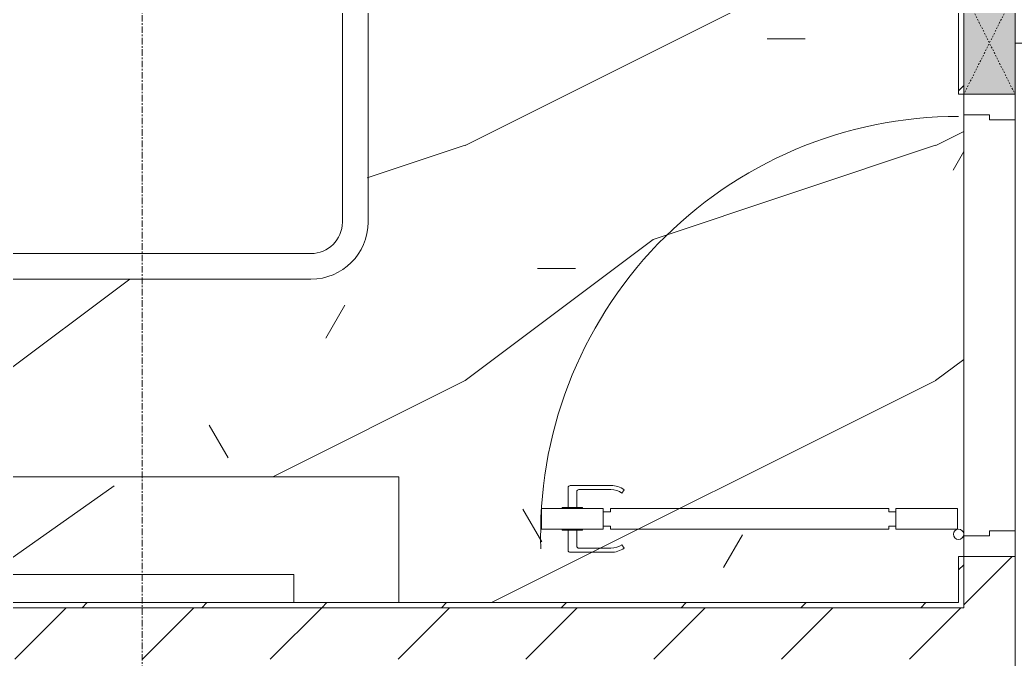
# Model space of a CAD drawing. Header units: millimetres. Extents: x 5357 to 259384, y -16348 to 109893.
# Drawn here: x 48615 to 50553, y 75237 to 76482 of the extents above; entities that cross this region are included whole.
import ezdxf

# ---------------------------------------------------------------- set-up
doc = ezdxf.new("R2010")
doc.units = ezdxf.units.MM
doc.linetypes.add('Dash', pattern=[6, 3, -3])
doc.linetypes.add('Grid Line', pattern=[22.225, 12.7, -3.175, 3.175, -3.175])
for name, color, linetype, lineweight in [('0-1', 7, 'Continuous', 5), ('A-DETL-GENF-1', 53, 'Continuous', 9), ('A-DOOR-1', 254, 'Continuous', 9), ('A-DOOR-2', 53, 'Continuous', 9), ('A-FLOR-1', 53, 'Continuous', 9), ('A-FLOR-PATT-1', 10, 'Continuous', 9), ('A-WALL-1', 9, 'Continuous', 18), ('A-WALL-2', 53, 'Continuous', 9), ('A-WALL-PATT-1', 10, 'Continuous', 9), ('A-WALL-PATT-2', 53, 'Continuous', 9), ('I-FURN-1', 254, 'Continuous', 9), ('I-WALL-1', 9, 'Continuous', 18), ('S-COLS-2', 9, 'Continuous', 18), ('S-COLS-3', 53, 'Continuous', 9), ('S-COLS-4', 254, 'Continuous', 9), ('S-COLS-HDLN-1', 53, 'Dash', 9), ('S-GRID-1', 1, 'Grid Line', 9)]:
    doc.layers.add(name, color=color, linetype=linetype, lineweight=lineweight)
pattern_1 = [(45, (0, 0), (-116.67262, 116.67262), [])]
pattern_2 = [(45, (0, 0), (-124.4508, 124.4508), [])]

# ---------------------------------------------------------------- blocks, each defined once
blk = doc.blocks.new('DOOR_CW_01 CANH MO-PANEL KINH - DIW_01-900x2200-CỬA GỖ VÂN LAMINATE-553393-TKCS_MB CẢNH QUAN CÂY XANH')
at = {"layer": 'A-DETL-GENF-1'}
for p, q in [((-397, 872), (-357, 872)), ((-397, 752), (-397, 872)), ((-357, 872), (-357, 752)), ((-442, 737), (-442, 816.5)), ((-399, 820.5), (-438, 820.5)), ((-399, 831.8), (-397, 831.8)), ((-399, 792.2), (-399, 831.8)), ((-397, 792.2), (-397, 831.8)), ((-357, 792.2), (-357, 831.8)), ((-355, 831.8), (-357, 831.8)), ((-355, 792.2), (-355, 831.8)), ((-355, 820.5), (-316, 820.5)), ((-312, 737), (-312, 816.5)), ((-434, 799.5), (-434, 737)), ((-399, 803.5), (-430, 803.5)), ((-355, 803.5), (-324, 803.5)), ((-320, 799.5), (-320, 737)), ((-397, 792.2), (-399, 792.2)), ((-357, 792.2), (-355, 792.2)), ((-357, 752), (-397, 752)), ((-397, 738), (-391, 738)), ((-397, 738), (-397, 196)), ((-363, 752), (-391, 752)), ((-391, 752), (-391, 738)), ((-363, 738), (-363, 752)), ((-357, 738), (-363, 738)), ((-357, 196), (-357, 738)), ((-433.9, 711.2), (-427.3, 715.8)), ((-320.1, 711.2), (-326.7, 715.8)), ((-397, 196), (-391, 196)), ((-391, 196), (-391, 182)), ((-357, 196), (-363, 196)), ((-363, 182), (-363, 196)), ((-357, 182), (-397, 182)), ((-397, 182), (-397, 62)), ((-391, 182), (-363, 182)), ((-357, 62), (-357, 182)), ((-397, 62), (-357, 62))]:
    blk.add_line(p, q, dxfattribs=at)
blk.add_circle((-407, 60), 10, dxfattribs=at)
for centre, radius, start, end in [((-407, 60), 814, 360, 92), ((-438, 816.5), 4, 90, 180), ((-316, 816.5), 4, 0, 90), ((-430, 799.5), 4, 90, 180), ((-324, 799.5), 4, 360, 90), ((-397, 737), 45, 180, 215), ((-397, 737), 37, 180, 215), ((-357, 737), 37, 325, 0), ((-357, 737), 45, 325, 0)]:
    blk.add_arc(centre, radius, start, end, dxfattribs=at)
at = {"layer": 'A-DOOR-2'}
for p, q in [((-410, 50), (-450, 50)), ((-450, 50), (-450, -50)), ((-410, 0), (-410, 50)), ((-407, 50), (-382, 50)), ((450, 50), (410, 50)), ((410, 50), (410, 0)), ((450, -50), (450, 50)), ((-400, 0), (-410, 0)), ((-400, -50), (-400, 0)), ((410, 0), (400, 0)), ((400, 0), (400, -50)), ((-450, -50), (-400, -50)), ((400, -50), (450, -50))]:
    blk.add_line(p, q, dxfattribs=at)
blk = doc.blocks.new('G1_SOF - BO TRU - 100x200-V122-TKCS_MB CẢNH QUAN CÂY XANH')
at = {"layer": 'S-COLS-3'}
blk.add_hatch(color=256, dxfattribs=at).paths.add_polyline_path([(33.4, 100), (-50, 100), (-50, -100), (50, -100), (50, 100)])
at = {"layer": 'S-COLS-2'}
for p, q in [((-50, -100), (-50, 100)), ((50, 100), (50, -100)), ((50, -100), (-50, -100))]:
    blk.add_line(p, q, dxfattribs=at)
at = {"layer": 'S-COLS-HDLN-1'}
for p, q in [((50, -100), (-50, 100)), ((-50, -100), (50, 100))]:
    blk.add_line(p, q, dxfattribs=at)
blk = doc.blocks.new('GIUONG NGU-2TAB-1600x2000 - GIUONG NGU-2TAB-1600x2000-851491-TKCS_MB CẢNH QUAN CÂY XANH')
at = {"layer": 'I-FURN-1'}
for p, q in [((569.6, 2050), (1997.1, 2050)), ((1997.1, 2050), (569.6, 2050)), ((1997.1, 2000), (569.6, 2000)), ((458.5, 50), (458.5, 1938.9)), ((458.5, 1938.9), (458.5, 50)), ((508.5, 1938.9), (508.5, 100))]:
    blk.add_line(p, q, dxfattribs=at)
for radius in [111.1, 111.1, 61.1]:
    blk.add_arc((569.6, 1938.9), radius, 90, 180, dxfattribs=at)
blk = doc.blocks.new('RES_BAN AN - RES_BAN AN-V125-TKCS_MB CẢNH QUAN CÂY XANH')
at = {"layer": 'I-FURN-1'}
for p, q in [((0, -5), (0, -250)), ((1600, -250), (1600, -5)), ((0, -250), (1600, -250))]:
    blk.add_line(p, q, dxfattribs=at)
blk = doc.blocks.new('KE TIVI-2 - KE TIVI-2-V126-TKCS_MB CẢNH QUAN CÂY XANH')
at = {"layer": 'I-FURN-1'}
for p, q in [((-595.6, -5), (-595.6, -60)), ((595.6, -60), (595.6, -5)), ((-595.6, -60), (595.6, -60)), ((0, -60), (-245.7, -232.1)), ((213, -209.1), (0, -60))]:
    blk.add_line(p, q, dxfattribs=at)
blk = doc.blocks.new('NCV_TKTC_TANG 1_rvt-1-TKCS_MB CẢNH QUAN CÂY XANH')
at = {"layer": 'A-FLOR-PATT-1'}
h = blk.add_hatch(dxfattribs=at)
h.set_pattern_fill('FP_7', color=256, style=0, pattern_type=2)
h.set_pattern_definition([(0, (0, 0), (1788.16, 447.04), [73.762, -1267.358, 73.762, -1267.358, -7152.64]), (0, (0, 0), (1788.16, 447.04), [-2682.24, 73.762, -2608.478, 73.762, -1267.358, -3129.28]), (0, (0, 0), (1788.16, 447.04), [-6705.6, 73.762, -820.318, 73.762, -2161.438]), (120, (670.56, 223.5), (-1281.228, 1325.072), [73.762, -1267.358, 73.762, -8419.998]), (120, (670.56, 223.5), (-1281.228, 1325.072), [-1414.882, -1267.358, 73.762, -2608.478, -4470.4]), (120, (670.56, 223.5), (-1281.228, 1325.072), [-5364.48, 73.762, -1267.358, 73.762, -3055.518]), (120, (670.56, 223.5), (-1281.228, 1325.072), [-6779.362, -820.318, 73.762, -2161.438]), (240, (894.1, 1117.6), (-506.932, -1772.112), [73.762, -1267.358, 73.762, -8419.998]), (240, (894.1, 1117.6), (-506.932, -1772.112), [-1414.882, -1267.358, 73.762, -2608.478, -4470.4]), (240, (894.1, 1117.6), (-506.932, -1772.112), [-5364.48, 73.762, -1267.358, 73.762, -3055.518]), (240, (894.1, 1117.6), (-506.932, -1772.112), [-6779.362, -820.318, 73.762, -2161.438])])
h.paths.add_polyline_path([(47612.6, 75336.9), (47652.6, 75336.9), (47652.6, 75346.9), (47752.6, 75346.9), (47753.9, 75592), (49352.6, 75592), (49352.6, 75346.9), (50442.6, 75346.9), (50442.6, 75437), (50452.6, 75437), (50452.6, 76337), (50442.6, 76337), (50442.6, 78026.9), (49742.5, 78026.9), (49742.5, 77576.6), (49292.5, 77576.6), (49290.6, 76073.8), (49288.7, 76059.3), (49277.6, 76032.5), (49259.9, 76009.5), (49236.9, 75991.8), (49210.1, 75980.7), (49181.4, 75976.9), (47752.6, 75977.1), (47722.3, 75981.9), (47698.4, 75991.8), (47675.4, 76009.5), (47657.7, 76032.5), (47646.6, 76059.3), (47642.8, 76088), (47642.8, 77576.6), (47192.8, 77576.6), (47192.8, 78026.9), (46712.6, 78026.9), (46712.6, 76526.9), (46162.6, 76526.9), (46162.6, 75346.9), (46852.6, 75346.9), (46852.6, 75336.9), (47602.6, 75336.9)])
h = blk.add_hatch(dxfattribs=at)
h.set_pattern_fill('FP_4', color=256, style=0, pattern_type=2)
h.set_pattern_definition([(216.87, (366.52, 916.3), (2748.89673, 1832.6049), [458.15, -4123.35]), (206.565, (916.3, 641.4), (-916.3012, -916.2996), [1024.455, -1024.455]), (198.435, (916.3, 183.26), (-1832.5985, -916.30195), [579.52, -2318.076])])
h.paths.add_polyline_path([(47612.6, 75336.9), (47652.6, 75336.9), (47652.6, 75346.9), (47752.6, 75346.9), (47753.9, 75592), (49352.6, 75592), (49352.6, 75346.9), (50442.6, 75346.9), (50442.6, 75437), (50452.6, 75437), (50452.6, 76337), (50442.6, 76337), (50442.6, 78026.9), (49742.5, 78026.9), (49742.5, 77576.6), (49292.5, 77576.6), (49290.6, 76073.8), (49288.7, 76059.3), (49277.6, 76032.5), (49259.9, 76009.5), (49236.9, 75991.8), (49210.1, 75980.7), (49181.4, 75976.9), (47752.6, 75977.1), (47722.3, 75981.9), (47698.4, 75991.8), (47675.4, 76009.5), (47657.7, 76032.5), (47646.6, 76059.3), (47642.8, 76088), (47642.8, 77576.6), (47192.8, 77576.6), (47192.8, 78026.9), (46712.6, 78026.9), (46712.6, 76526.9), (46162.6, 76526.9), (46162.6, 75346.9), (46852.6, 75346.9), (46852.6, 75336.9), (47602.6, 75336.9)])
at = {"layer": 'A-WALL-PATT-1'}
h = blk.add_hatch(dxfattribs=at)
h.set_pattern_fill('FP_2', color=256, style=0, pattern_type=2)
h.set_pattern_definition(pattern_2)
h.paths.add_polyline_path([(50552.6, 73436.9), (50552.6, 74337), (50452.6, 74337), (50452.6, 73436.9)])
h.paths.add_polyline_path([(50502.6, 75137), (50552.6, 75137), (50552.6, 75437), (50452.6, 75437), (50452.6, 75137)])
h = blk.add_hatch(dxfattribs=at)
h.set_pattern_fill('FP_2', color=256, style=0, pattern_type=2)
h.set_pattern_definition(pattern_2)
h.paths.add_polyline_path([(50143.2, 75236.9), (50452.6, 75236.9), (50452.6, 75336.9), (48552.6, 75336.9), (48552.6, 75236.9), (49538, 75236.9)])
at = {"layer": 'A-WALL-PATT-2'}
h = blk.add_hatch(dxfattribs=at)
h.set_pattern_fill('FP_10', color=256, style=0, pattern_type=2)
h.set_pattern_definition(pattern_1)
h.paths.add_polyline_path([(50452.6, 75346.9), (50452.6, 75437), (50442.6, 75437), (50442.6, 75346.9)])
h.paths.add_polyline_path([(50442.6, 76337), (50452.6, 76337), (50452.6, 78026.9), (50442.6, 78026.9), (50442.6, 76361)])
h = blk.add_hatch(dxfattribs=at)
h.set_pattern_fill('FP_10', color=256, style=0, pattern_type=2)
h.set_pattern_definition(pattern_1)
h.paths.add_polyline_path([(46152.6, 75336.9), (46852.6, 75336.9), (46852.6, 75346.9), (46152.6, 75346.9)])
h.paths.add_polyline_path([(47652.6, 75336.9), (50452.6, 75336.9), (50452.6, 75346.9), (47652.6, 75346.9)])
at = {"layer": 'A-FLOR-1'}
for p, q in [((50602.6, 76436.9), (50552.6, 76436.9)), ((50452.6, 75477), (50452.6, 76297)), ((50552.6, 76287), (50552.6, 75487))]:
    blk.add_line(p, q, dxfattribs=at)
at = {"layer": 'A-WALL-1'}
for p, q in [((50452.6, 75336.9), (48552.6, 75336.9)), ((50452.6, 75346.9), (50452.6, 75336.9))]:
    blk.add_line(p, q, dxfattribs=at)
at = {"layer": 'A-WALL-2'}
for p, q in [((50452.6, 75477), (50452.6, 76297)), ((50552.6, 76287), (50552.6, 75487)), ((50452.6, 75346.9), (50452.6, 75437)), ((50452.6, 75437), (50452.6, 75346.9)), ((50552.6, 75137), (50552.6, 75437))]:
    blk.add_line(p, q, dxfattribs=at)
at = {"layer": 'I-WALL-1'}
for p, q in [((50442.6, 78026.9), (50442.6, 76337)), ((50442.6, 76337), (50452.6, 76337)), ((50442.6, 75437), (50442.6, 75346.9)), ((50452.6, 75437), (50442.6, 75437)), ((50442.6, 75346.9), (47652.6, 75346.9)), ((48552.6, 75336.9), (50452.6, 75336.9)), ((50452.6, 75336.9), (50452.6, 75346.9))]:
    blk.add_line(p, q, dxfattribs=at)
at = {"layer": 'A-DOOR-1', "rotation": 90.00000000000092}
blk.add_blockref('DOOR_CW_01 CANH MO-PANEL KINH - DIW_01-900x2200-CỬA GỖ VÂN LAMINATE-553393-TKCS_MB CẢNH QUAN CÂY XANH', (50502.6, 75887), dxfattribs=at)
at = {"layer": 'I-FURN-1', "rotation": 180}
for name, p in [('GIUONG NGU-2TAB-1600x2000 - GIUONG NGU-2TAB-1600x2000-851491-TKCS_MB CẢNH QUAN CÂY XANH', (49751, 78026.9)), ('RES_BAN AN - RES_BAN AN-V125-TKCS_MB CẢNH QUAN CÂY XANH', (49352.6, 75342)), ('KE TIVI-2 - KE TIVI-2-V126-TKCS_MB CẢNH QUAN CÂY XANH', (48552.6, 75342))]:
    blk.add_blockref(name, p, dxfattribs=at)
at = {"layer": 'S-COLS-4', "rotation": 180}
blk.add_blockref('G1_SOF - BO TRU - 100x200-V122-TKCS_MB CẢNH QUAN CÂY XANH', (50502.6, 76436.9), dxfattribs=at)

msp = doc.modelspace()

# ---------------------------------------------------------------- linework, layer by layer
at = {"layer": 'S-GRID-1'}
msp.add_line((48852.6, 20960.6), (48852.6, 80482.7), dxfattribs=at)

# ---------------------------------------------------------------- block references
at = {"layer": '0-1'}
msp.add_blockref('NCV_TKTC_TANG 1_rvt-1-TKCS_MB CẢNH QUAN CÂY XANH', (0, 0), dxfattribs=at)

doc.saveas('drawing.dxf')
